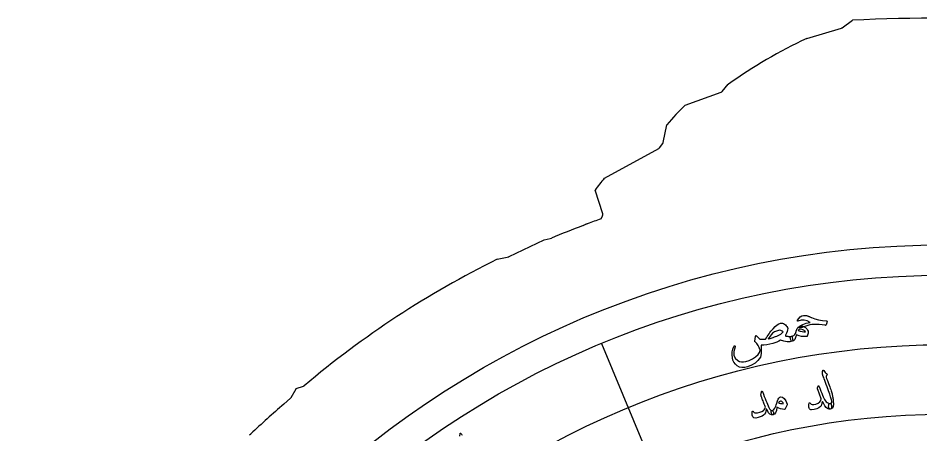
# Model space of a CAD drawing. Header units: millimetres. Extents: x -65 to 65, y -65 to 74.
# Drawn here: x -59.5 to -1.5, y 47.3 to 74 of the extents above; entities that cross this region are included whole.
import ezdxf

# ---------------------------------------------------------------- set-up
doc = ezdxf.new("R2010")
doc.units = ezdxf.units.MM
for name, color, linetype in [('CUT_OUTER', 1, 'Continuous'), ('ENGRAVE', 7, 'Continuous'), ('ENGRAVE_FINE', 8, 'Continuous'), ('GUIDE', 3, 'Continuous'), ('TEXT', 5, 'Continuous')]:
    doc.layers.add(name, color=color, linetype=linetype)

msp = doc.modelspace()

# ---------------------------------------------------------------- linework, layer by layer
at = {"layer": 'CUT_OUTER'}
for points in [[(-6.5649, 73.4018), (-5.9184, 73.8867), (-5.9156, 73.8886)], [(-8.8497, 72.7147), (-8.8463, 72.7159), (-6.6123, 73.378)], [(-14.2725, 69.3092), (-13.8826, 69.7778), (-13.88, 69.7806)], [(-16.6464, 68.439), (-16.6431, 68.4404), (-14.3373, 69.2639)], [(-18.0644, 66.0404), (-17.8206, 67.1781), (-17.8196, 67.1819)], [(-21.8438, 63.7447), (-21.8405, 63.7467), (-18.3513, 65.6572)], [(-18.3034, 65.6987), (-18.0911, 65.9818)], [(-21.9461, 61.4556), (-22.4298, 62.9867), (-22.4307, 62.9902)], [(-22.0548, 61.1437), (-21.9549, 61.3434)], [(-23.2106, 60.7143), (-23.0209, 60.8092), (-23.0178, 60.8106), (-23.0144, 60.8111), (-22.9351, 60.819)], [(-28.7182, 58.5473), (-28.7145, 58.5483), (-27.9806, 58.7107), (-27.964, 58.7155), (-27.948, 58.7221), (-25.7035, 59.803), (-25.7003, 59.8044), (-25.6969, 59.8051), (-25.3103, 59.8696), (-25.2424, 59.8984)], [(-41.9521, 49.6815), (-41.6305, 50.2442), (-41.6285, 50.2474), (-41.6249, 50.2488), (-41.149, 50.4075)], [(-42.4172, 49.252), (-41.9819, 49.6445)], [(-44.6083, 47.2766), (-44.5304, 47.3502)]]:
    msp.add_lwpolyline(points, dxfattribs=at)
for centre, radius, start, end in [((-0.0055, -55.6663), 129.6897, 87.388068, 92.611917), ((-6.6549, 73.5218), 0.15, 286.508843, 306.869898), ((5.2431, 42.7746), 33.091, 115.206358, 125.302496), ((-14.3878, 69.4051), 0.15, 289.653824, 320.238144), ((-5.6221, 56.9747), 15.9049, 133.878989, 140.076112), ((-18.4234, 65.7887), 0.15, 298.702271, 323.130102), ((-18.2111, 66.0718), 0.15, 323.130102, 347.905243), ((-14.3735, 57.3287), 9.8473, 139.341613, 144.905682), ((-22.0891, 61.4104), 0.15, 333.434949, 17.532284), ((-3.1534, 8.5344), 55.9017, 109.762281, 110.723981), ((-0.4432, 1.0794), 63.8332, 110.895781, 112.861202), ((-1.8061, 3.9652), 60.8561, 116.245929, 130.224169), ((-41.1964, 50.5498), 0.15, 288.434949, 307.166823), ((-42.0823, 49.756), 0.15, 312.038274, 330.255119), ((-0.2201, 0.2399), 64.6744, 130.726853, 133.245727)]:
    msp.add_arc(centre, radius, start, end, dxfattribs=at)
at = {"layer": 'ENGRAVE'}
for radius in [57.525, 48.6086]:
    msp.add_circle((0, 0), radius, dxfattribs=at)
at = {"layer": 'ENGRAVE_FINE'}
msp.add_lwpolyline([(-22.0139, 53.1462), (-18.6017, 44.9085)], dxfattribs=at)
msp.add_circle((0, 0), 53.0668, dxfattribs=at)
at = {"layer": 'GUIDE'}
msp.add_circle((0, 0), 59.475, dxfattribs=at)
at = {"layer": 'TEXT'}
for points in [[(-9.0553, 54.9424), (-8.9936, 54.9484), (-8.932, 54.9461), (-8.8704, 54.9354), (-8.8089, 54.9164), (-8.7755, 54.9049), (-8.7419, 54.8927), (-8.7083, 54.8798), (-8.6745, 54.8662), (-8.6404, 54.8518), (-8.6057, 54.8362), (-8.5704, 54.8196), (-8.5345, 54.802), (-8.3213, 54.7163), (-8.0901, 54.6523), (-7.8405, 54.6097), (-7.5726, 54.5883), (-7.5584, 54.5868), (-7.5487, 54.5815), (-7.5435, 54.5724), (-7.5429, 54.5595), (-7.5483, 54.5137), (-7.5613, 54.4609), (-7.5821, 54.401), (-7.6105, 54.3342), (-7.6188, 54.3209), (-7.6294, 54.3123), (-7.6426, 54.3084), (-7.6583, 54.3092), (-7.866, 54.3403), (-8.0541, 54.36), (-8.2224, 54.3682), (-8.3709, 54.3652), (-8.5151, 54.3539), (-8.6517, 54.3323), (-8.7808, 54.3005), (-8.9021, 54.2587), (-9.0289, 54.2125), (-9.1431, 54.1801), (-9.2449, 54.1614), (-9.3343, 54.1567), (-9.3652, 54.1594), (-9.3838, 54.1656), (-9.39, 54.1753), (-9.384, 54.1885), (-9.2676, 54.2865), (-9.1033, 54.3714), (-8.8913, 54.443), (-8.6315, 54.5006), (-8.8219, 54.5931), (-9.0161, 54.6367), (-9.2137, 54.6313), (-9.4141, 54.5768), (-9.4224, 54.5752), (-9.4299, 54.5769), (-9.4366, 54.5819), (-9.4425, 54.5903), (-9.4463, 54.6005), (-9.4469, 54.6107), (-9.4443, 54.621), (-9.4384, 54.6315), (-9.3595, 54.7528), (-9.2693, 54.8451), (-9.1678, 54.9084), (-9.0553, 54.9424)], [(-11.0258, 53.1421), (-11.2253, 53.0941), (-11.4181, 53.0601), (-11.6044, 53.0403), (-11.7844, 53.0347), (-11.7663, 52.7515), (-11.7666, 52.5282), (-11.7854, 52.3647), (-11.8228, 52.261), (-11.9798, 52.0582), (-12.169, 51.8884), (-12.3908, 51.7513), (-12.6455, 51.6466), (-12.8322, 51.6024), (-13.0047, 51.5984), (-13.1632, 51.6349), (-13.308, 51.7119), (-13.4297, 51.8157), (-13.5229, 51.9351), (-13.5875, 52.0704), (-13.6233, 52.2217), (-13.6388, 52.4204), (-13.6268, 52.6084), (-13.5869, 52.7857), (-13.5191, 52.9522), (-13.5093, 52.9706), (-13.4991, 52.9835), (-13.4884, 52.9909), (-13.4772, 52.9928), (-13.4654, 52.9912), (-13.4562, 52.987), (-13.4496, 52.9802), (-13.4456, 52.971), (-13.444, 52.9599), (-13.4444, 52.9479), (-13.4469, 52.9349), (-13.4515, 52.9208), (-13.5387, 52.6362), (-13.5366, 52.3958), (-13.4466, 52.1996), (-13.2697, 52.0472), (-13.1553, 51.9928), (-13.033, 51.964), (-12.9027, 51.9608), (-12.7643, 51.9831), (-12.5372, 52.0549), (-12.3295, 52.154), (-12.1411, 52.2808), (-11.9715, 52.4354), (-11.9262, 52.4924), (-11.8894, 52.5553), (-11.8611, 52.6242), (-11.8414, 52.6989), (-11.8394, 52.7096), (-11.84, 52.7215), (-11.8432, 52.7347), (-11.849, 52.7492), (-11.9071, 52.8943), (-11.9757, 53.0225), (-12.0551, 53.1339), (-12.1452, 53.2284), (-12.1611, 53.2443), (-12.1717, 53.2595), (-12.1772, 53.2741), (-12.1773, 53.288), (-12.1338, 53.6026), (-12.1284, 53.6201), (-12.122, 53.6332), (-12.1147, 53.6418), (-12.1063, 53.646), (-12.0989, 53.646), (-12.0907, 53.643), (-12.0819, 53.6369), (-12.0724, 53.6276), (-11.8917, 53.4341), (-11.8587, 53.4238), (-11.8206, 53.4165), (-11.7774, 53.4121), (-11.7291, 53.4107), (-11.6758, 53.4117), (-11.6177, 53.4146), (-11.5546, 53.4195), (-11.4867, 53.4263), (-11.4358, 53.5125), (-11.3824, 53.5977), (-11.3265, 53.682), (-11.2682, 53.7653), (-11.2074, 53.8477), (-11.144, 53.9291), (-11.0782, 54.0094), (-11.0099, 54.0888), (-10.8763, 54.2291), (-10.7537, 54.3343), (-10.6425, 54.4047), (-10.5431, 54.4402), (-10.4755, 54.4465), (-10.4095, 54.4391), (-10.3451, 54.418), (-10.2824, 54.3831), (-10.222, 54.3373), (-10.1685, 54.2865), (-10.1221, 54.2306), (-10.0828, 54.1698), (-10.0775, 54.1574), (-10.0733, 54.1439), (-10.0704, 54.1292), (-10.0686, 54.1134), (-10.0731, 54.02), (-10.097, 53.9146), (-10.1401, 53.7972), (-10.2023, 53.6679), (-10.2119, 53.6541), (-10.2204, 53.6423), (-10.228, 53.6326), (-10.2345, 53.6249), (-10.177, 53.6166), (-10.1216, 53.6099), (-10.0683, 53.6048), (-10.0173, 53.6013), (-9.9684, 53.5997), (-9.9218, 53.6002), (-9.8774, 53.6028), (-9.8353, 53.6074), (-9.8198, 53.6045), (-9.8055, 53.5898), (-9.7922, 53.5635), (-9.78, 53.5254), (-9.7565, 53.4277), (-9.748, 53.3554), (-9.7547, 53.3083), (-9.7764, 53.2866), (-9.9301, 53.2589), (-10.1085, 53.2606), (-10.3119, 53.2915), (-10.5408, 53.3513), (-10.648, 53.2898), (-10.7646, 53.2345), (-10.8905, 53.1853), (-11.0258, 53.1421)], [(-10.6509, 53.9834), (-10.7951, 53.9432), (-10.9244, 53.8825), (-11.0387, 53.8014), (-11.1379, 53.7), (-11.3213, 53.4467), (-11.2585, 53.4593), (-11.1943, 53.4744), (-11.1288, 53.492), (-11.062, 53.5121), (-10.9934, 53.5348), (-10.9226, 53.5602), (-10.8495, 53.5882), (-10.7741, 53.6189), (-10.6319, 53.6842), (-10.5147, 53.7516), (-10.4227, 53.8212), (-10.3559, 53.8931), (-10.4286, 53.9437), (-10.5021, 53.9756), (-10.5762, 53.9888), (-10.6509, 53.9834)], [(-9.5095, 53.979), (-9.4876, 54.0417), (-9.4613, 54.0978), (-9.4306, 54.1473), (-9.3954, 54.1902), (-9.3866, 54.197), (-9.3761, 54.2037), (-9.3639, 54.2102), (-9.3501, 54.2164), (-9.3345, 54.2226), (-9.3167, 54.2286), (-9.2969, 54.2346), (-9.2749, 54.2404), (-9.181, 54.2575), (-9.0923, 54.2502), (-9.0087, 54.2184), (-8.9304, 54.1623), (-8.8514, 54.0825), (-8.796, 54.008), (-8.7639, 53.9389), (-8.7552, 53.8751), (-8.7624, 53.8035), (-8.7755, 53.7369), (-8.7944, 53.6753), (-8.819, 53.6187), (-8.8245, 53.6081), (-8.8305, 53.6003), (-8.8369, 53.5951), (-8.8438, 53.5926), (-9.0113, 53.5867), (-9.1777, 53.6026), (-9.3432, 53.6402), (-9.5078, 53.6996), (-9.5609, 53.5307), (-9.6233, 53.4056), (-9.695, 53.3243), (-9.7764, 53.2866), (-9.8002, 53.2873), (-9.8223, 53.2984), (-9.8426, 53.32), (-9.8613, 53.352), (-9.9016, 53.4542), (-9.9108, 53.5308), (-9.8887, 53.5819), (-9.8353, 53.6074), (-9.748, 53.6307), (-9.6739, 53.6662), (-9.6129, 53.714), (-9.565, 53.7741), (-9.5605, 53.7925), (-9.5554, 53.8131), (-9.5498, 53.8358), (-9.5437, 53.8607), (-9.5367, 53.8876), (-9.5287, 53.9162), (-9.5196, 53.9467), (-9.5095, 53.979)], [(-9.102, 54.0235), (-9.2061, 54.0554), (-9.2897, 54.0577), (-9.3525, 54.0303), (-9.3945, 53.9734), (-9.2669, 53.9331), (-9.1464, 53.9066), (-9.033, 53.8938), (-8.9266, 53.8948), (-8.9544, 53.9303), (-8.9929, 53.9636), (-9.0421, 53.9947), (-9.102, 54.0235)], [(-7.8254, 51.3876), (-7.8218, 51.4039), (-7.8155, 51.416), (-7.8064, 51.4241), (-7.7946, 51.4282), (-7.7834, 51.428), (-7.773, 51.4241), (-7.7632, 51.4164), (-7.7541, 51.405), (-7.7152, 51.3446), (-7.6718, 51.2927), (-7.6238, 51.2492), (-7.5713, 51.214), (-7.5535, 51.1977), (-7.5443, 51.1781), (-7.5439, 51.1552), (-7.5521, 51.1289), (-7.5585, 51.115), (-7.5651, 51.101), (-7.5719, 51.0869), (-7.5788, 51.0729), (-7.5858, 51.0588), (-7.5926, 51.0448), (-7.5992, 51.0308), (-7.6055, 51.0168), (-7.5991, 50.9862), (-7.571, 50.9023), (-7.5213, 50.7649), (-7.4503, 50.5741), (-7.4112, 50.4693), (-7.3751, 50.3707), (-7.3421, 50.2783), (-7.3121, 50.1923), (-7.2854, 50.1126), (-7.2621, 50.0396), (-7.2423, 49.9732), (-7.2259, 49.9134), (-7.2118, 49.8569), (-7.1989, 49.8002), (-7.1873, 49.7433), (-7.1768, 49.6862), (-7.1675, 49.6288), (-7.1593, 49.5707), (-7.1522, 49.5122), (-7.1463, 49.453), (-7.1397, 49.2528), (-7.162, 49.1016), (-7.2133, 48.9995), (-7.2936, 48.9462), (-7.3361, 48.9387), (-7.372, 48.9459), (-7.4013, 48.968), (-7.4241, 49.0048), (-7.4398, 49.0499), (-7.4476, 49.0966), (-7.4477, 49.1448), (-7.44, 49.1946), (-7.4266, 49.2417), (-7.4087, 49.2751), (-7.3863, 49.295), (-7.3594, 49.3012), (-7.3382, 49.3029), (-7.3192, 49.3044), (-7.3024, 49.3057), (-7.2878, 49.307), (-7.2752, 49.3085), (-7.2646, 49.3108), (-7.2559, 49.3138), (-7.2491, 49.3176), (-7.2419, 49.3671), (-7.2477, 49.4399), (-7.2666, 49.536), (-7.2988, 49.6554), (-7.3203, 49.726), (-7.3462, 49.8067), (-7.3765, 49.8976), (-7.4113, 49.9986), (-7.4503, 50.11), (-7.4934, 50.2319), (-7.5408, 50.3644), (-7.5923, 50.5074), (-7.6431, 50.6471), (-7.6882, 50.7698), (-7.7275, 50.8755), (-7.7609, 50.9641), (-7.7883, 51.0357), (-7.8094, 51.0903), (-7.8241, 51.1279), (-7.8325, 51.1487), (-7.8411, 51.1761), (-7.8455, 51.2061), (-7.8457, 51.2389), (-7.8417, 51.2743), (-7.8381, 51.2923), (-7.8349, 51.3092), (-7.8321, 51.325), (-7.8299, 51.3397), (-7.8281, 51.3533), (-7.8267, 51.3658), (-7.8258, 51.3773), (-7.8254, 51.3876)], [(-7.2963, 48.9426), (-7.36, 48.9369), (-7.4167, 48.94), (-7.4663, 48.9518), (-7.5089, 48.9724), (-7.5926, 49.0411), (-7.6768, 49.1395), (-7.7616, 49.2674), (-7.8469, 49.425), (-7.8708, 49.3119), (-7.8976, 49.2211), (-7.9276, 49.1527), (-7.9606, 49.1066), (-8.0721, 49.0204), (-8.2059, 48.9543), (-8.3622, 48.908), (-8.5411, 48.8814), (-8.5936, 48.8849), (-8.6371, 48.9054), (-8.6716, 48.9431), (-8.6971, 48.9979), (-8.7132, 49.0647), (-8.7196, 49.1386), (-8.7163, 49.2196), (-8.7033, 49.3075), (-8.6997, 49.3198), (-8.6942, 49.3296), (-8.6865, 49.3369), (-8.6768, 49.3417), (-8.6637, 49.3435), (-8.6523, 49.341), (-8.6425, 49.3342), (-8.6345, 49.3229), (-8.5738, 49.2601), (-8.4937, 49.2272), (-8.3942, 49.2241), (-8.275, 49.2506), (-8.1145, 49.3171), (-8.001, 49.3962), (-7.9348, 49.4882), (-7.9159, 49.5934), (-8.147, 50.1957), (-8.1561, 50.2236), (-8.1606, 50.249), (-8.1606, 50.2718), (-8.1561, 50.2921), (-8.1168, 50.3964), (-8.1109, 50.4102), (-8.1049, 50.4203), (-8.0987, 50.4268), (-8.0924, 50.4297), (-8.0825, 50.4264), (-8.0729, 50.4165), (-8.0635, 50.4001), (-8.0542, 50.3771), (-7.9968, 50.223), (-7.9417, 50.0814), (-7.889, 49.9523), (-7.8386, 49.8356), (-7.791, 49.7313), (-7.7464, 49.6393), (-7.7049, 49.5597), (-7.6664, 49.4924), (-7.6018, 49.4081), (-7.5286, 49.3482), (-7.4468, 49.3127), (-7.3563, 49.3017), (-7.3306, 49.297), (-7.3081, 49.2812), (-7.2889, 49.2543), (-7.2728, 49.2164), (-7.267, 49.196), (-7.2619, 49.1753), (-7.2576, 49.1542), (-7.254, 49.1329), (-7.2516, 49.1111), (-7.2508, 49.089), (-7.2514, 49.0664), (-7.2536, 49.0434), (-7.2606, 49.001), (-7.27, 48.9701), (-7.2819, 48.9506), (-7.2963, 48.9426)], [(-11.0842, 48.8407), (-11.0591, 48.8348), (-11.0373, 48.8216), (-11.0187, 48.801), (-11.0034, 48.7731), (-10.9894, 48.7374), (-10.98, 48.7024), (-10.9753, 48.668), (-10.9753, 48.6341), (-10.9798, 48.6042), (-10.9887, 48.5816), (-11.0021, 48.5661), (-11.0201, 48.5579), (-11.119, 48.5629), (-11.2111, 48.6109), (-11.2967, 48.7021), (-11.3758, 48.8364), (-11.3875, 48.8601), (-11.3976, 48.8805), (-11.4062, 48.8979), (-11.4132, 48.9121), (-11.4187, 48.9231), (-11.4226, 48.931), (-11.4249, 48.9357), (-11.4257, 48.9373), (-11.4326, 48.9454), (-11.4378, 48.9468), (-11.4416, 48.9416), (-11.4437, 48.9297), (-11.4686, 48.7969), (-11.5056, 48.6885), (-11.5546, 48.6045), (-11.6159, 48.5447), (-11.7115, 48.487), (-11.8277, 48.4372), (-11.9647, 48.3952), (-12.1224, 48.361), (-12.2352, 48.3672), (-12.3123, 48.4318), (-12.3537, 48.5549), (-12.3591, 48.7365), (-12.3555, 48.7594), (-12.3487, 48.7773), (-12.3385, 48.7903), (-12.3249, 48.7983), (-12.3102, 48.8006), (-12.2963, 48.7964), (-12.2832, 48.7858), (-12.271, 48.7687), (-12.2451, 48.7323), (-12.2181, 48.7064), (-12.1901, 48.6912), (-12.1611, 48.6867), (-12.0082, 48.7006), (-11.8677, 48.7325), (-11.7394, 48.7826), (-11.6231, 48.851), (-11.5754, 48.8925), (-11.5398, 48.9419), (-11.5164, 48.9992), (-11.505, 49.0643), (-11.5131, 49.0919), (-11.5363, 49.1554), (-11.5745, 49.2546), (-11.6279, 49.3895), (-11.656, 49.4618), (-11.6812, 49.5271), (-11.7035, 49.5854), (-11.723, 49.6368), (-11.7396, 49.6808), (-11.7536, 49.7169), (-11.7649, 49.7451), (-11.7735, 49.7655), (-11.7842, 49.7974), (-11.7904, 49.8261), (-11.792, 49.8518), (-11.7892, 49.8744), (-11.7829, 49.9031), (-11.777, 49.9298), (-11.7715, 49.9546), (-11.7663, 49.9774), (-11.7617, 49.9982), (-11.7579, 50.017), (-11.7549, 50.0338), (-11.7526, 50.0485), (-11.7496, 50.0606), (-11.7441, 50.0695), (-11.7361, 50.0753), (-11.7258, 50.0779), (-11.7134, 50.0763), (-11.7032, 50.0716), (-11.6953, 50.064), (-11.6896, 50.0533), (-11.6327, 49.8974), (-11.5773, 49.7499), (-11.5234, 49.6111), (-11.4709, 49.4807), (-11.4201, 49.3589), (-11.3712, 49.2455), (-11.3241, 49.1405), (-11.2788, 49.044), (-11.2307, 48.9553), (-11.1822, 48.8919), (-11.1334, 48.8537), (-11.0842, 48.8407)], [(-10.5074, 49.719), (-10.4005, 49.7048), (-10.2976, 49.623), (-10.1988, 49.4736), (-10.1042, 49.2567), (-10.0991, 49.2407), (-10.0971, 49.2261), (-10.0983, 49.2129), (-10.1026, 49.2011), (-10.2301, 48.9477), (-10.2393, 48.932), (-10.2514, 48.921), (-10.2666, 48.9148), (-10.2849, 48.9132), (-10.4103, 48.9286), (-10.5311, 48.9563), (-10.6475, 48.9963), (-10.7594, 49.0485), (-10.797, 48.8512), (-10.8528, 48.7037), (-10.9271, 48.606), (-11.0201, 48.5579), (-11.0321, 48.5595), (-11.0463, 48.5693), (-11.0629, 48.5872), (-11.0817, 48.6133), (-11.1168, 48.6804), (-11.1367, 48.7362), (-11.1413, 48.7806), (-11.1306, 48.8136), (-11.122, 48.8228), (-11.1115, 48.8304), (-11.0989, 48.8363), (-11.0842, 48.8407), (-11.0159, 48.8689), (-10.9539, 48.9179), (-10.898, 48.9878), (-10.8483, 49.0784), (-10.8287, 49.1289), (-10.8008, 49.2109), (-10.7644, 49.3244), (-10.7193, 49.4694), (-10.6803, 49.5672), (-10.632, 49.6414), (-10.5743, 49.692), (-10.5074, 49.719)], [(-10.6695, 49.3615), (-10.5997, 49.325), (-10.524, 49.2988), (-10.4424, 49.2828), (-10.3548, 49.277), (-10.3724, 49.3382), (-10.3998, 49.3853), (-10.4371, 49.4183), (-10.4842, 49.4374), (-10.5349, 49.4416), (-10.5827, 49.4304), (-10.6276, 49.4037), (-10.6695, 49.3615)]]:
    msp.add_lwpolyline(points, close=True, dxfattribs=at)
msp.add_lwpolyline([(-31.1188, 47.2046), (-31.0959, 47.3671), (-31.0896, 47.3878), (-31.0801, 47.3959), (-31.0674, 47.3915), (-31.0515, 47.3745), (-31.0233, 47.3386), (-30.9927, 47.2993), (-30.9597, 47.2568)], dxfattribs=at)

doc.saveas('drawing.dxf')
